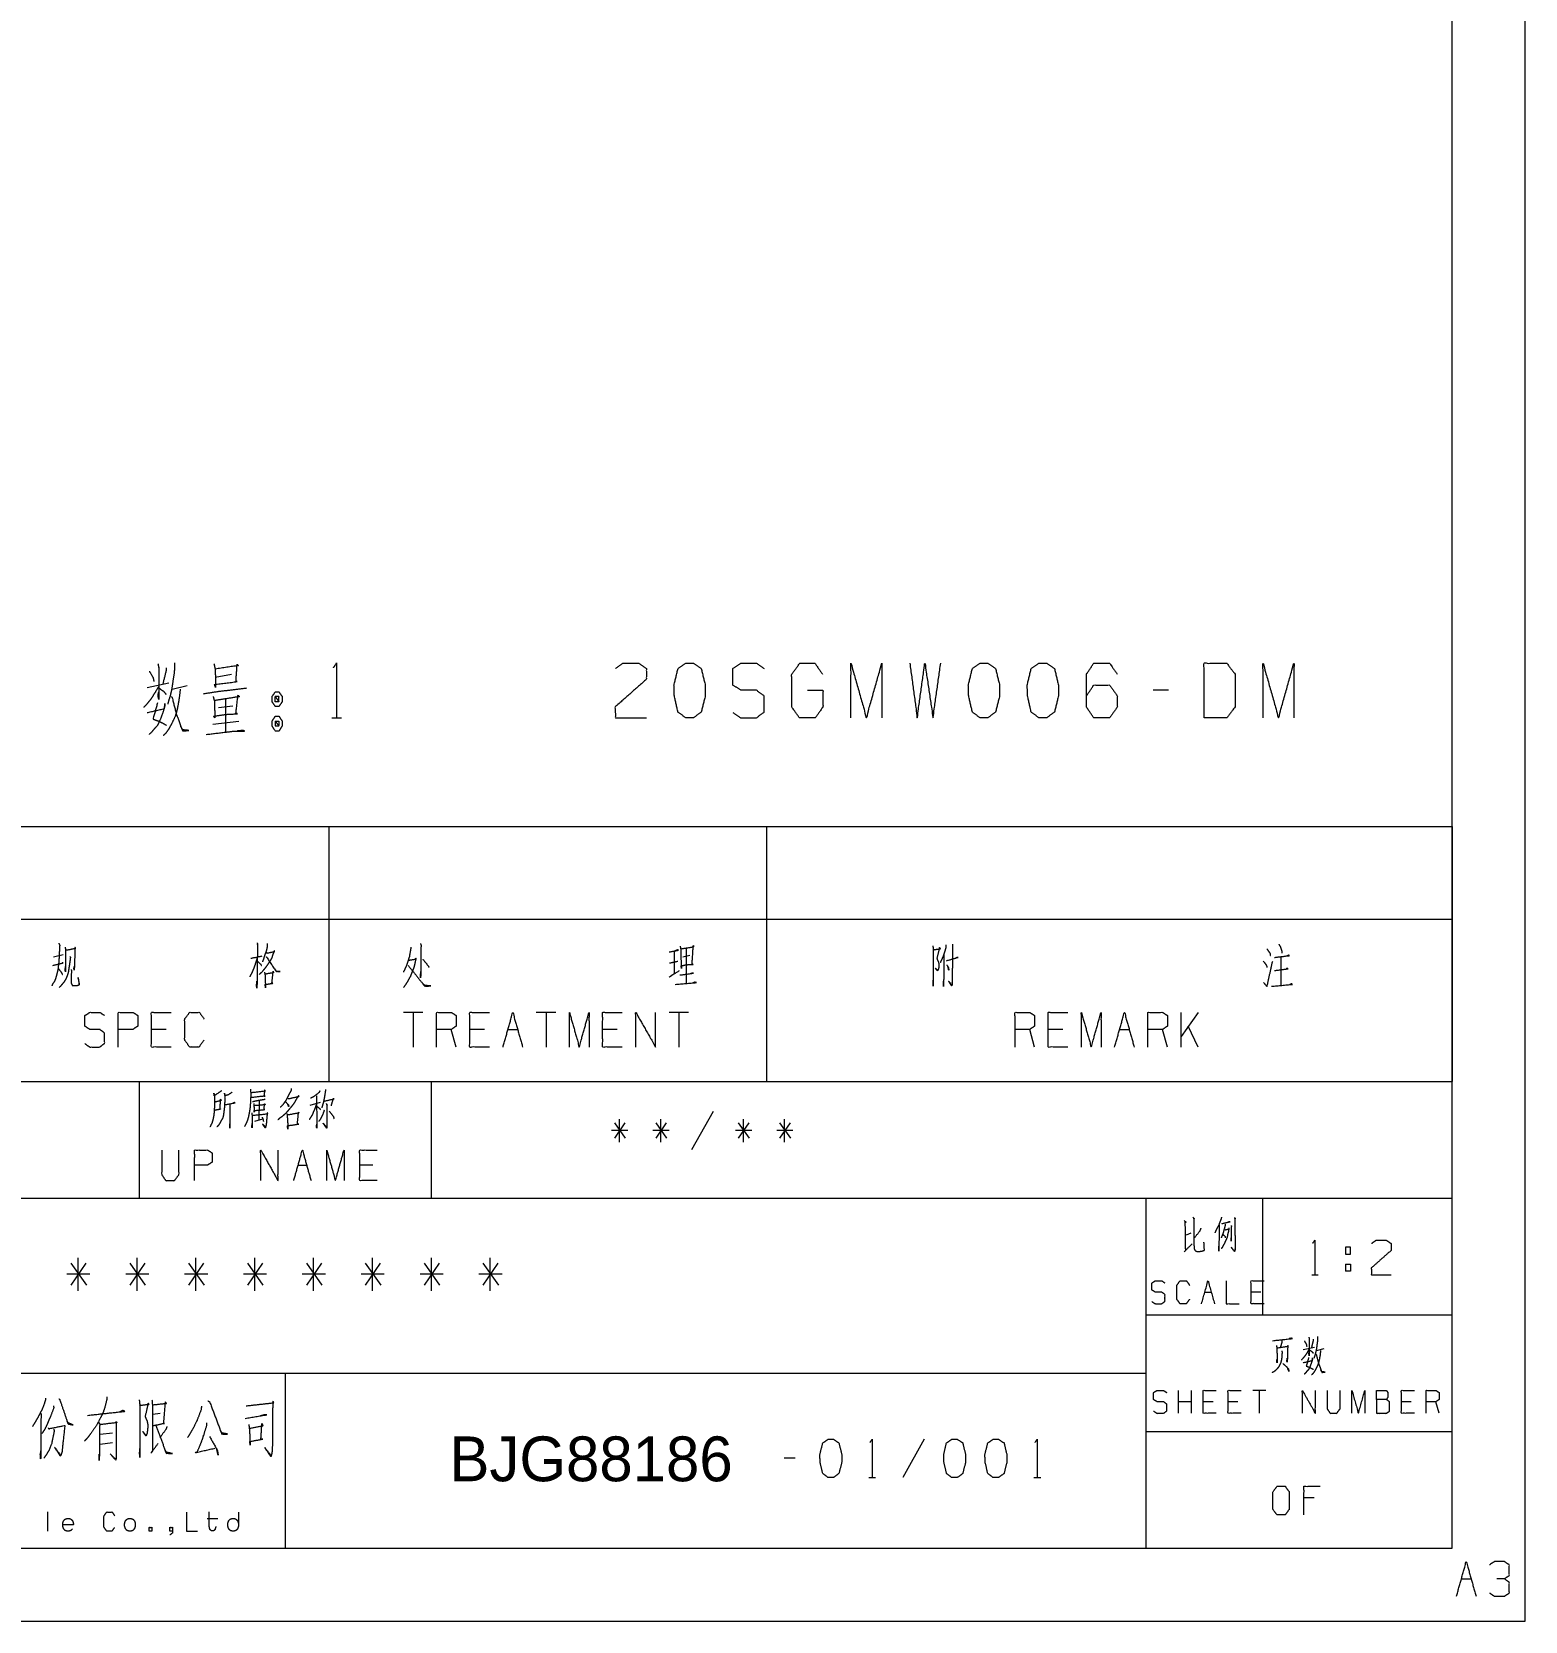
# Model space of a CAD drawing. Header units: millimetres. Extents: x 0 to 840, y 0 to 594.
# Drawn here: x 635.3 to 840, y 0 to 217.9 of the extents above; entities that cross this region are included whole.
import ezdxf

# ---------------------------------------------------------------- set-up
doc = ezdxf.new("R2010")
doc.units = ezdxf.units.MM
doc.layers.add('101', color=7, linetype='Continuous', true_color=0xffffff)

msp = doc.modelspace()

# ---------------------------------------------------------------- linework, layer by layer
at = {"layer": '101', "color": 133, "linetype": 'Continuous', "lineweight": 18}
for p, q in [((840, 0), (840, 594)), ((830, 10), (830, 584)), ((470, 74), (830, 74)), ((650, 74), (650, 58)), ((690, 74), (690, 58)), ((470, 58), (830, 58)), ((788, 58), (788, 10)), ((804, 58), (804, 42)), ((788, 42), (830, 42)), ((570, 34), (788, 34)), ((670, 34), (670, 10)), ((788, 26), (830, 26)), ((50, 10), (830, 10)), ((470, 10), (830, 10)), ((0, 0), (840, 0))]:
    msp.add_line(p, q, dxfattribs=at)
at = {"layer": '101', "color": 72, "linetype": 'Continuous', "lineweight": 18}
for p, q in [((651.07, 128.02), (654.07, 128.65)), ((660.42, 129.44), (662.64, 129.83)), ((654.52, 127.79), (656.58, 128.26)), ((661.81, 126.45), (661.81, 121.88)), ((791.1, 127.63), (788.98, 127.63)), ((660.86, 125.27), (662.81, 125.5)), ((660.08, 122.98), (663.65, 123.38)), ((676.39, 123.85), (677.73, 123.85)), ((626, 108.93), (676, 108.93)), ((676, 108.93), (736, 108.93)), ((676, 108.93), (676, 96.23)), ((736, 108.93), (736, 96.23)), ((736, 108.93), (830, 108.93)), ((830, 108.93), (830, 96.23)), ((626, 96.23), (676, 96.23)), ((676, 96.23), (736, 96.23)), ((676, 96.23), (676, 74)), ((736, 96.23), (830, 96.23)), ((736, 96.23), (736, 74)), ((830, 96.23), (830, 74)), ((725, 92.2), (724.97, 87.4)), ((638.26, 91.1), (639.57, 91.4)), ((724.54, 91.1), (725.5, 91.3)), ((806.51, 91.05), (806.51, 87.2)), ((688.9, 83.47), (686.21, 83.47)), ((687.56, 83.47), (687.56, 78.72)), ((707.11, 83.47), (704.42, 83.47)), ((705.77, 83.47), (705.77, 78.72)), ((725.32, 83.47), (722.64, 83.47)), ((723.98, 83.47), (723.98, 78.72)), ((792.82, 78.72), (792.82, 83.47)), ((795.16, 83.47), (792.82, 80.18)), ((653.69, 81.13), (651.68, 81.13)), ((693.45, 78.72), (692.78, 81.13)), ((697.33, 81.13), (695.32, 81.13)), ((700.54, 81.13), (701.89, 81.13)), ((715.54, 81.13), (713.53, 81.13)), ((772.74, 78.72), (772.07, 81.13)), ((776.63, 81.13), (774.61, 81.13)), ((784.39, 81.13), (785.73, 81.13)), ((790.96, 78.72), (790.28, 81.13)), ((795.16, 78.72), (793.81, 81.58)), ((626, 74), (676, 74)), ((676, 74), (736, 74)), ((736, 74), (830, 74)), ((666.44, 71.33), (666.41, 68.73)), ((673.43, 70.76), (674.87, 71.16)), ((728.69, 69.88), (725.72, 64.64)), ((665.85, 68.55), (666.94, 68.86)), ((716.59, 68.33), (715.15, 66.24)), ((715.15, 68.33), (716.63, 66.24)), ((715.85, 65.68), (715.85, 68.83)), ((720.81, 68.33), (722.29, 66.24)), ((722.25, 68.33), (720.81, 66.24)), ((721.51, 65.68), (721.51, 68.83)), ((732.12, 68.33), (733.61, 66.24)), ((733.57, 68.33), (732.12, 66.24)), ((732.83, 65.68), (732.83, 68.83)), ((737.78, 68.33), (739.26, 66.24)), ((739.22, 68.33), (737.78, 66.24)), ((738.48, 65.68), (738.48, 68.83)), ((716.99, 67.28), (714.76, 67.28)), ((722.64, 67.28), (720.42, 67.28)), ((733.96, 67.28), (731.73, 67.28)), ((739.61, 67.28), (737.39, 67.28)), ((671.77, 62.52), (672.96, 62.52)), ((682.01, 62.52), (680.23, 62.52)), ((793.56, 52.99), (794.2, 53.24)), ((640.63, 49.09), (642.75, 46.09)), ((642.69, 49.09), (640.63, 46.09)), ((641.63, 45.31), (641.63, 49.8)), ((648.7, 49.09), (650.82, 46.09)), ((650.76, 49.09), (648.7, 46.09)), ((649.7, 45.31), (649.7, 49.8)), ((656.77, 49.09), (658.89, 46.09)), ((658.83, 49.09), (656.77, 46.09)), ((657.77, 45.31), (657.77, 49.8)), ((664.84, 49.09), (666.96, 46.09)), ((666.9, 49.09), (664.84, 46.09)), ((665.84, 45.31), (665.84, 49.8)), ((674.97, 49.09), (672.91, 46.09)), ((672.91, 49.09), (675.03, 46.09)), ((673.91, 45.31), (673.91, 49.8)), ((683.04, 49.09), (680.98, 46.09)), ((680.98, 49.09), (683.1, 46.09)), ((681.98, 45.31), (681.98, 49.8)), ((689.05, 49.09), (691.17, 46.09)), ((691.11, 49.09), (689.05, 46.09)), ((690.05, 45.31), (690.05, 49.8)), ((697.12, 49.09), (699.24, 46.09)), ((699.18, 49.09), (697.12, 46.09)), ((698.12, 45.31), (698.12, 49.8)), ((815.37, 48.93), (816.04, 48.93)), ((815.37, 48.93), (815.37, 47.98)), ((643.25, 47.59), (640.08, 47.59)), ((651.32, 47.59), (648.15, 47.59)), ((659.39, 47.59), (656.22, 47.59)), ((667.46, 47.59), (664.29, 47.59)), ((675.53, 47.59), (672.36, 47.59)), ((683.6, 47.59), (680.43, 47.59)), ((691.67, 47.59), (688.5, 47.59)), ((699.74, 47.59), (696.57, 47.59)), ((810.75, 47.48), (811.6, 47.48)), ((796.07, 45.12), (796.96, 45.12)), ((803.75, 45.12), (802.42, 45.12)), ((809.55, 37.26), (811.13, 37.59)), ((811.37, 37.13), (812.45, 37.38)), ((792.48, 28.5), (792.48, 31.64)), ((794.26, 28.5), (794.26, 31.64)), ((804.44, 31.64), (802.66, 31.64)), ((803.55, 31.64), (803.55, 28.5)), ((647.71, 28.91), (647.32, 28.7)), ((652.87, 28.49), (651.85, 28.36)), ((794.26, 30.09), (792.48, 30.09)), ((797.21, 30.09), (795.87, 30.09)), ((800.6, 30.09), (799.27, 30.09)), ((824.36, 30.09), (823.03, 30.09)), ((828.2, 28.5), (827.76, 30.09)), ((646.34, 25.8), (644.63, 25.6)), ((644.63, 24.28), (646.34, 24.49)), ((757.62, 24.94), (754.66, 19.69)), ((739.91, 22.34), (738.43, 22.34)), ((750.02, 19.69), (750.95, 19.69)), ((772.65, 19.69), (773.58, 19.69)), ((811.05, 16.93), (809.67, 16.93)), ((637.42, 15), (637.42, 12.35)), ((659.31, 14.09), (660.77, 14.09)), ((831.25, 5.82), (832.59, 5.82))]:
    msp.add_line(p, q, dxfattribs=at)
for points, knots in [([(652.57, 131.25), (652.68, 130.7), (652.68, 126.37), (652.57, 126.92), (652.68, 127.39)], [0, 0, 0.094654, 0.823643, 0.918297, 1, 1]), ([(654.85, 131.41), (654.85, 130.94), (654.8, 130.07), (654.63, 128.97), (654.46, 127.79), (654.24, 126.84), (653.96, 125.97), (653.91, 125.74)], [0, 0, 0.08186, 0.232244, 0.425427, 0.632112, 0.800314, 0.957948, 1, 1]), ([(660.25, 131.25), (660.42, 130.46), (660.47, 128.02), (660.31, 128.42), (663.42, 128.81), (663.26, 128.81), (663.42, 131.17), (663.59, 131.01), (660.42, 130.54)], [0, 0, 0.062938, 0.253849, 0.287287, 0.532982, 0.546038, 0.731203, 0.749152, 1, 1]), ([(676.61, 130.7), (677.06, 131.33), (677.06, 123.85)], [0, 0, 0.093487, 1, 1]), ([(715.29, 130.62), (716.3, 131.33), (718.47, 131.33), (719.52, 130.62), (719.52, 129.12), (715.24, 125.34), (715.29, 123.85), (719.52, 123.85)], [0, 0, 0.069692, 0.19298, 0.265274, 0.350228, 0.674741, 0.759752, 1, 1]), ([(725.98, 123.85), (727.04, 124.64), (727.59, 126.84), (727.59, 128.34), (727.04, 130.62), (725.98, 131.33), (724.92, 131.33), (723.86, 130.62), (723.31, 128.34), (723.36, 126.84), (723.86, 124.64), (724.92, 123.85), (725.98, 123.85)], [0, 0, 0.067527, 0.183973, 0.260585, 0.380944, 0.446144, 0.500306, 0.565506, 0.685865, 0.762531, 0.878311, 0.945838, 1, 1]), ([(731.38, 124.56), (732.44, 123.85), (734.61, 123.85), (735.66, 124.64), (735.66, 126.84), (734.61, 127.63), (732.49, 127.63), (731.38, 128.34), (731.38, 130.62), (732.49, 131.33), (734.61, 131.33), (735.66, 130.62)], [0, 0, 0.068034, 0.184056, 0.254519, 0.372335, 0.442798, 0.555843, 0.62637, 0.748394, 0.818922, 0.931966, 1, 1]), ([(741.62, 127.63), (743.73, 127.63), (743.73, 125.34), (742.68, 123.85), (740.51, 123.85), (739.45, 125.34), (739.45, 129.83), (740.56, 131.33), (742.62, 131.33), (743.68, 129.83)], [0, 0, 0.103295, 0.214795, 0.304261, 0.410273, 0.499739, 0.718894, 0.809956, 0.910534, 1, 1]), ([(747.57, 123.85), (747.57, 131.33), (749.69, 123.85), (751.8, 131.33), (751.8, 123.85)], [0, 0, 0.245192, 0.5, 0.754808, 1, 1]), ([(755.64, 131.33), (756.65, 123.85), (757.7, 131.33), (758.82, 123.85), (759.87, 131.33)], [0, 0, 0.249745, 0.499742, 0.750003, 1, 1]), ([(766.33, 123.85), (767.39, 124.64), (767.94, 126.84), (767.94, 128.34), (767.39, 130.62), (766.33, 131.33), (765.27, 131.33), (764.21, 130.62), (763.66, 128.34), (763.71, 126.84), (764.21, 124.64), (765.27, 123.85), (766.33, 123.85)], [0, 0, 0.067524, 0.18397, 0.260583, 0.380942, 0.446139, 0.500306, 0.565502, 0.685862, 0.762528, 0.878309, 0.945833, 1, 1]), ([(774.4, 123.85), (775.46, 124.64), (776.01, 126.84), (776.01, 128.34), (775.46, 130.62), (774.4, 131.33), (773.34, 131.33), (772.28, 130.62), (771.73, 128.34), (771.78, 126.84), (772.28, 124.64), (773.34, 123.85), (774.4, 123.85)], [0, 0, 0.067527, 0.183973, 0.260585, 0.380944, 0.446144, 0.500306, 0.565506, 0.685865, 0.762531, 0.878311, 0.945838, 1, 1]), ([(779.85, 126.84), (780.86, 128.34), (783.03, 128.34), (784.08, 126.84), (784.08, 125.34), (783.03, 123.85), (780.86, 123.85), (779.85, 125.34), (779.85, 129.83), (780.86, 131.33), (783.03, 131.33), (784.08, 129.83)], [0, 0, 0.076965, 0.169762, 0.248073, 0.312018, 0.39033, 0.483126, 0.560091, 0.751927, 0.828892, 0.921688, 1, 1]), ([(795.99, 123.85), (799.11, 123.85), (800.22, 125.34), (800.22, 129.83), (799.11, 131.33), (795.99, 131.33), (795.99, 123.85)], [0, 0, 0.142137, 0.227161, 0.43179, 0.516814, 0.658952, 1, 1]), ([(804.06, 123.85), (804.06, 131.33), (806.18, 123.85), (808.29, 131.33), (808.29, 123.85)], [0, 0, 0.245192, 0.5, 0.754808, 1, 1]), ([(651.4, 130.23), (651.9, 129.36), (652.01, 128.81)], [0, 0, 0.640216, 1, 1]), ([(653.68, 130.7), (653.68, 130.31), (653.24, 128.49)], [0, 0, 0.174306, 1, 1]), ([(652.63, 128.1), (652.12, 127.23), (651.62, 126.45), (651.12, 125.82), (650.62, 125.27)], [0, 0, 0.287238, 0.55514, 0.786184, 1, 1]), ([(652.68, 127.94), (653.35, 127.47), (653.68, 127.08)], [0, 0, 0.613108, 1, 1]), ([(655.63, 127.79), (655.46, 126.45), (655.3, 125.5), (655.13, 124.71), (654.91, 124.01), (654.46, 123.06), (654.07, 122.35), (653.63, 121.72), (653.29, 121.41)], [0, 0, 0.194372, 0.33263, 0.448612, 0.555645, 0.70616, 0.82269, 0.933851, 1, 1]), ([(654.41, 126.76), (654.52, 126.6), (655.08, 124.4), (655.46, 123.38), (655.85, 122.27), (655.97, 122.04), (656.8, 122.12), (655.97, 122.2), (655.69, 122.67)], [0, 0, 0.026722, 0.341745, 0.493485, 0.655467, 0.691646, 0.807839, 0.924033, 1, 1]), ([(658.8, 127.16), (660.81, 127.47), (664.76, 127.94)], [0, 0, 0.33759, 1, 1]), ([(660.14, 126.76), (660.31, 126.13), (660.36, 124.24), (660.36, 123.85), (660.19, 124.08), (661.92, 124.32), (663.48, 124.4), (663.26, 124.48), (663.53, 126.92), (663.76, 126.76), (661.86, 126.45), (660.31, 126.21)], [0, 0, 0.050173, 0.195729, 0.226039, 0.24831, 0.382413, 0.502572, 0.520755, 0.7099, 0.730897, 0.878624, 1, 1]), ([(669.16, 127.39), (668.65, 127.39), (668.21, 126.76), (668.21, 126.05), (668.65, 125.42), (669.16, 125.42), (669.6, 126.05), (669.6, 126.76), (669.16, 127.39)], [0, 0, 0.091007, 0.23114, 0.359866, 0.5, 0.591007, 0.731142, 0.859867, 1, 1]), ([(668.65, 126.05), (669.16, 126.05), (668.65, 126.76), (668.65, 126.05)], [0, 0, 0.241156, 0.658897, 1, 1]), ([(669.16, 126.05), (669.16, 126.76), (668.65, 126.76)], [0, 0, 0.585827, 1, 1]), ([(651.07, 124.56), (653.46, 125.11), (653.52, 125.82), (653.52, 125.5), (653.24, 124.56), (652.85, 123.53), (652.46, 122.75), (652.01, 122.27), (651.62, 121.8), (651.35, 121.57)], [0, 0, 0.30447, 0.392578, 0.431617, 0.55371, 0.68947, 0.798365, 0.878842, 0.954749, 1, 1]), ([(652.51, 125.9), (651.9, 123.69), (652.29, 123.53), (652.74, 123.38), (653.18, 123.14), (653.74, 122.83)], [0, 0, 0.529112, 0.626299, 0.735532, 0.852106, 1, 1]), ([(659.19, 121.57), (661.81, 121.88), (663.09, 122.04), (664.43, 122.04), (664.26, 122.12), (663.42, 122.04)], [0, 0, 0.419314, 0.624579, 0.837164, 0.866544, 1, 1]), ([(669.6, 123.38), (669.16, 124.08), (668.65, 124.08), (668.21, 123.38), (668.21, 122.75), (668.65, 122.04), (669.16, 122.04), (669.6, 122.75), (669.6, 123.38)], [0, 0, 0.1492, 0.23851, 0.387711, 0.499998, 0.6492, 0.73851, 0.887712, 1, 1]), ([(668.65, 123.38), (668.65, 122.75), (669.16, 122.75)], [0, 0, 0.556989, 1, 1]), ([(669.16, 123.38), (668.65, 123.38), (669.16, 122.75), (669.16, 123.38)], [0, 0, 0.258816, 0.674596, 1, 1]), ([(638.97, 92.95), (639.11, 92.65), (639.07, 92.5), (639.04, 91.5), (639, 90.8), (638.97, 90.3), (638.9, 89.8), (638.86, 89.35), (638.75, 88.9), (638.65, 88.5), (638.51, 88.05), (638.37, 87.7), (638.15, 87.4), (638.01, 87.1)], [0, 0, 0.054643, 0.080035, 0.244904, 0.360386, 0.442974, 0.526176, 0.600549, 0.676724, 0.744906, 0.822623, 0.884822, 0.945356, 1, 1]), ([(639.85, 92.4), (639.89, 92.05), (639.89, 89.05), (639.85, 89.25), (639.89, 89.75)], [0, 0, 0.086729, 0.826348, 0.876422, 1, 1]), ([(639.92, 92), (641.3, 92.25), (641.19, 92.35), (641.19, 92.1), (641.12, 90), (641.09, 89.25), (641.05, 89.5), (641.09, 89.75)], [0, 0, 0.271858, 0.30014, 0.348647, 0.756336, 0.902019, 0.951009, 1, 1]), ([(666.18, 93), (666.21, 92.7), (666.14, 86.85), (666.07, 87.1), (666.14, 87.75)], [0, 0, 0.04275, 0.870699, 0.907468, 1, 1]), ([(667.42, 91.7), (667.52, 91.6), (668.58, 91.8), (668.51, 91.95), (668.33, 91.45), (668.16, 90.9), (667.95, 90.55), (667.77, 90.25), (667.27, 89.55), (667.06, 89.3), (666.78, 88.95), (666.43, 88.65)], [0, 0, 0.027225, 0.228751, 0.259718, 0.35875, 0.466632, 0.543055, 0.60808, 0.768168, 0.829389, 0.913418, 1, 1]), ([(667.56, 92.9), (667.56, 92.6), (667.45, 92), (667.2, 91.3), (667.03, 90.75), (666.88, 90.4)], [0, 0, 0.115078, 0.348801, 0.633599, 0.855199, 1, 1]), ([(687.24, 92.4), (687.2, 92.1), (687.03, 91.1), (686.81, 90.4), (686.64, 89.9), (686.42, 89.4), (686.21, 89)], [0, 0, 0.084492, 0.368532, 0.573116, 0.721448, 0.873361, 1, 1]), ([(688.55, 92.9), (688.65, 92.65), (688.62, 92.4), (688.58, 88.25), (688.55, 88.5), (688.62, 89.05)], [0, 0, 0.049547, 0.09561, 0.852768, 0.898832, 1, 1]), ([(722.67, 91.75), (723.94, 92), (723.84, 92.05), (723.34, 91.85), (723.34, 88.75), (722.64, 88.3), (724.05, 89.2)], [0, 0, 0.171508, 0.187016, 0.257597, 0.667533, 0.778358, 1, 1]), ([(724.16, 92.55), (724.23, 92.15), (724.26, 90.9), (724.33, 89.5), (724.3, 89.85), (725.04, 90), (725.92, 90.05), (725.78, 90.1), (725.96, 92.6), (725.99, 92.45), (725.89, 92.4), (724.26, 92.15)], [0, 0, 0.0422, 0.172115, 0.317747, 0.354293, 0.432981, 0.524937, 0.540517, 0.800892, 0.816902, 0.829077, 1, 1]), ([(758.79, 92.6), (758.86, 92.1), (758.86, 87.1), (758.82, 87.55), (758.86, 87.9)], [0, 0, 0.080051, 0.872676, 0.944234, 1, 1]), ([(758.9, 92.05), (759.85, 92.2), (759.71, 92.35), (759.36, 90.9), (759.39, 90.7), (759.53, 90.45), (759.6, 90.2), (759.6, 89.6), (759.53, 89.35), (759.43, 89.15), (759.11, 89.55), (759.46, 89.25)], [0, 0, 0.176449, 0.214093, 0.486652, 0.523743, 0.576195, 0.62364, 0.733214, 0.78066, 0.821997, 0.915335, 1, 1]), ([(760.59, 92.75), (760.59, 92.4), (760.42, 91.8), (760.2, 91.15), (759.99, 90.65), (759.81, 90.3)], [0, 0, 0.134901, 0.375985, 0.639526, 0.848865, 1, 1]), ([(761.48, 92.8), (761.51, 92.45), (761.44, 87.6), (761.44, 87.3), (761.37, 87.1), (760.95, 87.75), (761.41, 87.2)], [0, 0, 0.048809, 0.721809, 0.763433, 0.792866, 0.900556, 1, 1]), ([(804.57, 92.2), (805.03, 91.55), (805.06, 91.25)], [0, 0, 0.724919, 1, 1]), ([(806.23, 92.8), (806.44, 92.45), (806.55, 92.1), (806.62, 91.9), (806.62, 91.6)], [0, 0, 0.317961, 0.602104, 0.766914, 1, 1]), ([(638.15, 89.9), (639.57, 90.25), (639.46, 90.25), (639.43, 90.2)], [0, 0, 0.896999, 0.962298, 1, 1]), ([(638.9, 89.5), (639.32, 88.95), (639.46, 88.65)], [0, 0, 0.676829, 1, 1]), ([(640.49, 91.15), (640.56, 91), (640.49, 90.4), (640.38, 89.65), (640.27, 88.95), (640.13, 88.5), (639.92, 88), (639.67, 87.6), (639.46, 87.35), (639.21, 87.05), (639.04, 86.9)], [0, 0, 0.035516, 0.164907, 0.327134, 0.478764, 0.579789, 0.69611, 0.796849, 0.867063, 0.950352, 1, 1]), ([(640.66, 89.35), (640.73, 89.15), (640.7, 89), (640.66, 87.6), (640.7, 87.4), (640.77, 87.25), (640.84, 87.15), (641.44, 87.15), (641.62, 87.2), (641.83, 87.3), (641.62, 88.25), (641.76, 87.25)], [0, 0, 0.040324, 0.069618, 0.335838, 0.374446, 0.405968, 0.429248, 0.543483, 0.578406, 0.622978, 0.808014, 1, 1]), ([(666.18, 91), (665.93, 90.15), (665.72, 89.55), (665.47, 88.95), (665.15, 88.35)], [0, 0, 0.310645, 0.53395, 0.761691, 1, 1]), ([(665.29, 90.9), (665.36, 90.9), (666.85, 91.2)], [0, 0, 0.044591, 1, 1]), ([(666.18, 90.5), (666.67, 90.05), (666.74, 89.9)], [0, 0, 0.801345, 1, 1]), ([(667.38, 91.1), (667.45, 91.05), (668.79, 89.05), (669.32, 89.05), (668.79, 89.1), (668.62, 89.35)], [0, 0, 0.022413, 0.64578, 0.782975, 0.920778, 1, 1]), ([(686.88, 90.6), (688.01, 90.8), (687.91, 90.9), (687.84, 90.45), (687.7, 89.8), (687.56, 89.4), (687.34, 88.85), (687.17, 88.4), (686.88, 87.9), (686.67, 87.5), (686.25, 86.9)], [0, 0, 0.202439, 0.228126, 0.308401, 0.42563, 0.500398, 0.604281, 0.689484, 0.790714, 0.870504, 1, 1]), ([(686.88, 89.9), (689.15, 87.05), (689.96, 87.1), (689.92, 87.1), (689.18, 87.15), (688.79, 87.5)], [0, 0, 0.63218, 0.773702, 0.779842, 0.909107, 1, 1]), ([(688.86, 90.75), (688.93, 90.7), (689.57, 89.9), (689.75, 89.6)], [0, 0, 0.059427, 0.76102, 1, 1]), ([(723.84, 90.45), (723.8, 90.45), (722.71, 90.2)], [0, 0, 0.030453, 1, 1]), ([(760.31, 91.4), (760.27, 87.05), (760.24, 87.45), (760.27, 87.75)], [0, 0, 0.860769, 0.940226, 1, 1]), ([(760.66, 90.55), (762.25, 91), (762.15, 91), (761.83, 90.85)], [0, 0, 0.783129, 0.833379, 1, 1]), ([(760.7, 90), (760.95, 89.55), (760.98, 89.25), (760.84, 89.8)], [0, 0, 0.371206, 0.589538, 1, 1]), ([(804.07, 90.5), (804.25, 90.3), (804.46, 90), (804.57, 89.8), (804.6, 89.6)], [0, 0, 0.250916, 0.596269, 0.80909, 1, 1]), ([(804.14, 87.55), (804.6, 87), (805.38, 90.5)], [0, 0, 0.166599, 1, 1]), ([(805.63, 91), (807.25, 91.2), (807.71, 91.25), (807.57, 91.3), (807.39, 91.2)], [0, 0, 0.667715, 0.856109, 0.917228, 1, 1]), ([(805.63, 89.2), (807.15, 89.4), (807.5, 89.45), (807.39, 89.5), (807.25, 89.45)], [0, 0, 0.710676, 0.876155, 0.930483, 1, 1]), ([(667.17, 89), (667.24, 88.65), (667.31, 86.85), (667.27, 87.3), (668.33, 87.45), (668.19, 87.45), (668.37, 89.1), (668.4, 88.9), (667.24, 88.7)], [0, 0, 0.051987, 0.314256, 0.379976, 0.535917, 0.556508, 0.79811, 0.827679, 1, 1]), ([(723.45, 87.3), (726.38, 87.55), (726.17, 87.6), (725.89, 87.5)], [0, 0, 0.850448, 0.913377, 1, 1]), ([(724.09, 88.6), (724.26, 88.6), (725.99, 88.85), (725.89, 88.85), (725.64, 88.8)], [0, 0, 0.077353, 0.843142, 0.889525, 1, 1]), ([(805.24, 87.05), (808.07, 87.3), (808, 87.4), (807.68, 87.25)], [0, 0, 0.856874, 0.893835, 1, 1]), ([(642.54, 79.18), (643.21, 78.72), (644.59, 78.72), (645.26, 79.23), (645.26, 80.63), (644.59, 81.13), (643.24, 81.13), (642.54, 81.58), (642.54, 83.03), (643.24, 83.47), (644.59, 83.47), (645.26, 83.03)], [0, 0, 0.068037, 0.184055, 0.25452, 0.372335, 0.4428, 0.555844, 0.626371, 0.748393, 0.81892, 0.931964, 1, 1]), ([(647.13, 78.72), (647.13, 83.47), (649.14, 83.47), (649.81, 83.03), (649.81, 81.58), (649.11, 81.13), (647.13, 81.13)], [0, 0, 0.401147, 0.571311, 0.639588, 0.762044, 0.832821, 1, 1]), ([(654.37, 78.72), (651.68, 78.72), (651.68, 83.47), (654.37, 83.47)], [0, 0, 0.26539, 0.73461, 1, 1]), ([(658.88, 79.68), (658.21, 78.72), (656.9, 78.72), (656.23, 79.68), (656.23, 82.53), (656.9, 83.47), (658.25, 83.47), (658.92, 82.53)], [0, 0, 0.114568, 0.243366, 0.357936, 0.638584, 0.753154, 0.885433, 1, 1]), ([(690.77, 78.72), (690.77, 83.47), (692.78, 83.47), (693.45, 83.03), (693.45, 81.58), (692.78, 81.13), (690.77, 81.13)], [0, 0, 0.400951, 0.571036, 0.639278, 0.761673, 0.829915, 1, 1]), ([(698, 78.72), (695.32, 78.72), (695.32, 83.47), (698, 83.47)], [0, 0, 0.26539, 0.73461, 1, 1]), ([(699.87, 78.72), (701.21, 83.47), (702.56, 78.72)], [0, 0, 0.499999, 1, 1]), ([(708.98, 78.72), (708.98, 83.47), (710.32, 78.72), (711.66, 83.47), (711.66, 78.72)], [0, 0, 0.245192, 0.500001, 0.754808, 1, 1]), ([(716.22, 78.72), (713.53, 78.72), (713.53, 83.47), (716.22, 83.47)], [0, 0, 0.26539, 0.73461, 1, 1]), ([(718.08, 78.72), (718.08, 83.47), (720.77, 78.72), (720.77, 83.47)], [0, 0, 0.317574, 0.682426, 1, 1]), ([(770.06, 78.72), (770.06, 83.47), (772.07, 83.47), (772.74, 83.03), (772.74, 81.58), (772.07, 81.13), (770.06, 81.13)], [0, 0, 0.400952, 0.571031, 0.639278, 0.761674, 0.829922, 1, 1]), ([(777.3, 78.72), (774.61, 78.72), (774.61, 83.47), (777.3, 83.47)], [0, 0, 0.26539, 0.73461, 1, 1]), ([(779.16, 78.72), (779.16, 83.47), (780.51, 78.72), (781.85, 83.47), (781.85, 78.72)], [0, 0, 0.245192, 0.499999, 0.754808, 1, 1]), ([(788.27, 78.72), (788.27, 83.47), (790.28, 83.47), (790.96, 83.03), (790.96, 81.58), (790.28, 81.13), (788.27, 81.13)], [0, 0, 0.400951, 0.571036, 0.639278, 0.761673, 0.829915, 1, 1]), ([(661.26, 72.7), (661.13, 72.61), (660.29, 72.04), (660.23, 72.39), (660.32, 72.04), (660.32, 70.89), (660.29, 70.18), (660.26, 69.7), (660.2, 69.21), (660.1, 68.77), (659.98, 68.33), (659.82, 68.02), (659.7, 67.76)], [0, 0, 0.024363, 0.186803, 0.243942, 0.302154, 0.485024, 0.597668, 0.675195, 0.753199, 0.825098, 0.89819, 0.953346, 1, 1]), ([(662.73, 72.52), (662.23, 72.17), (661.76, 72.04), (661.69, 72.39), (661.76, 71.86), (661.73, 71.33), (661.69, 70.76), (661.66, 70.27), (661.6, 69.83), (661.54, 69.35), (661.45, 68.99), (661.29, 68.73), (661.13, 68.42), (660.98, 68.15), (660.82, 67.93), (660.66, 67.76)], [0, 0, 0.096319, 0.172937, 0.229415, 0.313416, 0.396985, 0.487495, 0.564125, 0.634336, 0.711437, 0.768975, 0.817388, 0.871906, 0.920319, 0.962889, 1, 1]), ([(665.25, 72.92), (665.28, 72.52), (665.28, 71.82), (665.25, 71.16), (665.22, 70.71), (665.16, 70.14), (665.07, 69.65), (664.97, 69.12), (664.85, 68.73), (664.69, 68.33), (664.44, 67.84)], [0, 0, 0.076503, 0.212087, 0.33934, 0.424292, 0.535105, 0.630037, 0.733301, 0.813245, 0.895183, 1, 1]), ([(665.35, 72.48), (667.28, 72.7), (667.19, 72.79), (667.1, 72), (667.25, 72), (665.32, 71.77)], [0, 0, 0.39108, 0.416924, 0.577585, 0.60892, 1, 1]), ([(670.4, 71.69), (670.5, 71.64), (671.9, 71.95), (671.81, 72.04), (671.56, 71.6), (671.28, 71.11), (671, 70.71), (670.68, 70.32), (670.34, 69.92), (669.97, 69.52), (669.56, 69.17), (669.25, 68.95), (669, 68.73)], [0, 0, 0.017093, 0.254607, 0.275864, 0.359629, 0.452278, 0.53264, 0.616084, 0.70281, 0.792986, 0.881828, 0.944963, 1, 1]), ([(670.84, 73.05), (670.81, 72.75), (670.43, 72.04), (670.22, 71.6), (669.97, 71.2), (669.65, 70.76), (669.34, 70.45)], [0, 0, 0.101774, 0.363754, 0.525154, 0.678922, 0.85608, 1, 1]), ([(674.74, 72.7), (674.68, 72.52), (674.27, 72.17), (673.84, 71.86), (673.46, 71.69)], [0, 0, 0.111856, 0.433088, 0.752703, 1, 1]), ([(674.3, 72.04), (674.34, 68.55), (674.37, 67.58), (674.3, 67.76), (674.34, 68.15)], [0, 0, 0.691283, 0.883884, 0.921006, 1, 1]), ([(675.55, 72.88), (675.52, 72.66), (675.37, 71.73), (675.24, 71.11), (675.02, 70.36)], [0, 0, 0.086565, 0.451629, 0.696477, 1, 1]), ([(660.38, 70.05), (660.45, 70.1), (661.16, 70.23), (661.07, 70.18), (661.16, 71.55), (661.23, 71.38), (660.35, 71.16)], [0, 0, 0.022681, 0.239273, 0.269981, 0.676983, 0.732557, 1, 1]), ([(661.73, 70.8), (663.13, 71.07), (663.04, 71.11), (662.88, 71.02)], [0, 0, 0.834819, 0.895271, 1, 1]), ([(662.44, 70.89), (662.44, 67.62), (662.41, 67.84), (662.44, 68.2)], [0, 0, 0.849783, 0.907772, 1, 1]), ([(667.25, 71.6), (667.16, 71.51), (666.38, 71.38), (665.94, 71.29), (665.53, 71.2)], [0, 0, 0.07226, 0.516589, 0.766867, 1, 1]), ([(665.69, 70.98), (665.72, 70.67), (665.78, 69.79), (665.75, 70.01), (667.22, 70.14), (667.1, 70.14), (667.19, 70.94), (667.25, 70.8), (665.72, 70.67)], [0, 0, 0.056492, 0.217482, 0.258029, 0.525926, 0.548635, 0.694164, 0.720796, 1, 1]), ([(670.06, 71.2), (670.12, 71.16), (670.47, 70.76), (670.5, 70.54), (670.37, 70.85)], [0, 0, 0.066028, 0.519581, 0.712132, 1, 1]), ([(670.22, 69.61), (670.28, 69.48), (670.34, 68.37), (670.37, 68.24), (670.37, 67.45), (670.34, 67.8), (670.34, 67.93), (671.87, 68.15), (671.68, 68.15), (671.84, 69.79), (671.9, 69.7), (671.81, 69.65), (670.31, 69.39)], [0, 0, 0.018828, 0.160986, 0.178485, 0.280676, 0.326272, 0.343303, 0.542024, 0.566111, 0.777126, 0.791033, 0.804348, 1, 1]), ([(674.3, 70.94), (674.12, 70.36), (673.9, 69.88), (673.71, 69.39), (673.52, 69.12), (673.31, 68.77)], [0, 0, 0.251918, 0.474135, 0.691326, 0.826694, 1, 1]), ([(674.34, 70.63), (674.74, 70.27), (674.84, 70.1)], [0, 0, 0.729109, 1, 1]), ([(675.34, 70.05), (675.3, 69.83), (674.96, 69.04), (674.62, 68.51)], [0, 0, 0.129619, 0.632946, 1, 1]), ([(675.62, 70.98), (675.77, 70.76), (675.71, 70.8), (675.74, 68.46), (675.74, 67.89), (675.71, 67.58), (675.21, 68.29), (675.71, 67.67)], [0, 0, 0.051678, 0.066298, 0.513635, 0.623349, 0.682727, 0.848098, 1, 1]), ([(675.3, 71.29), (676.71, 71.6), (676.58, 71.64), (676.3, 70.67)], [0, 0, 0.557066, 0.608364, 1, 1]), ([(676.05, 69.92), (676.62, 69.21), (676.71, 68.86)], [0, 0, 0.711821, 1, 1]), ([(665.44, 69.7), (665.47, 69.3), (665.5, 68.29), (665.47, 67.62), (665.44, 67.8), (665.5, 68.24)], [0, 0, 0.147471, 0.523364, 0.768667, 0.835021, 1, 1]), ([(665.5, 69.35), (667.63, 69.57), (667.56, 69.7), (667.53, 69.48), (667.44, 68.46), (667.41, 68.06), (667.28, 67.62), (666.88, 68.2), (667.31, 67.76)], [0, 0, 0.374083, 0.399749, 0.43883, 0.61759, 0.687458, 0.767887, 0.891105, 1, 1]), ([(666.85, 69.12), (666.97, 68.77), (667.03, 68.51)], [0, 0, 0.579215, 1, 1]), ([(653.08, 64.6), (653.08, 61.24), (653.64, 60.4), (654.83, 60.4), (655.45, 61.24), (655.45, 64.6)], [0, 0, 0.337151, 0.438599, 0.557782, 0.662849, 1, 1]), ([(657.6, 60.4), (657.6, 64.6), (659.38, 64.6), (659.98, 64.2), (659.98, 62.92), (659.35, 62.52), (657.6, 62.52)], [0, 0, 0.401145, 0.571312, 0.639588, 0.762043, 0.832818, 1, 1]), ([(666.66, 60.4), (666.66, 64.6), (669.03, 60.4), (669.03, 64.6)], [0, 0, 0.317574, 0.682426, 1, 1]), ([(675.71, 60.4), (675.71, 64.6), (676.89, 60.4), (678.08, 64.6), (678.08, 60.4)], [0, 0, 0.245192, 0.5, 0.754808, 1, 1]), ([(682.61, 60.4), (680.23, 60.4), (680.23, 64.6), (682.61, 64.6)], [0, 0, 0.265389, 0.734611, 1, 1]), ([(793.24, 54.94), (793.53, 54.69), (793.35, 54.77), (793.41, 50.8), (793.24, 50.63), (794.35, 51.75)], [0, 0, 0.060255, 0.090729, 0.71461, 0.752496, 1, 1]), ([(794.44, 55.4), (794.67, 55.11), (794.58, 55.19), (794.58, 53.45), (794.58, 52.08), (794.58, 51.88), (794.61, 51.09), (794.7, 50.88), (794.82, 50.76), (795.08, 50.68), (795.61, 50.72), (795.99, 50.84), (796.02, 50.88), (795.96, 51.96)], [0, 0, 0.050887, 0.067371, 0.30486, 0.491459, 0.519732, 0.627242, 0.657953, 0.681265, 0.71898, 0.791172, 0.845841, 0.852765, 1, 1]), ([(798.36, 55.4), (798.33, 55.19), (797.98, 54.28), (797.68, 53.74), (797.45, 53.24)], [0, 0, 0.089072, 0.504979, 0.766001, 1, 1]), ([(798.39, 54.57), (798.45, 54.53), (798.5, 54.53), (799.53, 54.77), (799.44, 54.77), (799.29, 54.69)], [0, 0, 0.049781, 0.090425, 0.822292, 0.883256, 1, 1]), ([(800.14, 55.35), (800.26, 55.19), (800.2, 55.15), (800.23, 51.05), (800.23, 51.01), (800.2, 50.76), (800.14, 50.68), (799.67, 51.3), (800.14, 50.72), (800.2, 50.88)], [0, 0, 0.031372, 0.042462, 0.676473, 0.682877, 0.721567, 0.737252, 0.857566, 0.97283, 1, 1]), ([(794.58, 52.46), (795.43, 53.53), (795.58, 53.9)], [0, 0, 0.77398, 1, 1]), ([(798.04, 54.28), (798.01, 50.76), (797.98, 51.01), (797.98, 51.05), (798.01, 51.42)], [0, 0, 0.841012, 0.900786, 0.910681, 1, 1]), ([(798.85, 54.44), (798.88, 54.36), (798.74, 53.78), (798.59, 53.24), (798.45, 52.87), (798.33, 52.58)], [0, 0, 0.044891, 0.350478, 0.63559, 0.840224, 1, 1]), ([(798.85, 53.66), (799.44, 53.78), (799.38, 53.9), (799.32, 53.45), (799.21, 53.04), (799.15, 52.7), (799.03, 52.37), (798.88, 52.08), (798.74, 51.75), (798.59, 51.5), (798.45, 51.21), (798.33, 51.09)], [0, 0, 0.158182, 0.194476, 0.315843, 0.429568, 0.518472, 0.611327, 0.697145, 0.792857, 0.869066, 0.954883, 1, 1]), ([(798.56, 53.04), (798.83, 52.79), (798.88, 52.58)], [0, 0, 0.6273, 1, 1]), ([(799.7, 54.24), (799.76, 54.15), (799.7, 54.11), (799.7, 52.12), (799.67, 52.33), (799.7, 52.58)], [0, 0, 0.038712, 0.066084, 0.824707, 0.904517, 1, 1]), ([(810.89, 51.83), (811.17, 52.23), (811.17, 47.48)], [0, 0, 0.093487, 1, 1]), ([(815.37, 50.33), (815.37, 51.28), (816.04, 51.28), (816.04, 50.33), (815.37, 50.33)], [0, 0, 0.292916, 0.5, 0.792916, 1, 1]), ([(818.93, 51.78), (819.57, 52.23), (820.95, 52.23), (821.62, 51.78), (821.62, 50.83), (818.9, 48.43), (818.93, 47.48), (821.62, 47.48)], [0, 0, 0.069688, 0.192972, 0.265273, 0.350226, 0.674741, 0.759753, 1, 1]), ([(816.04, 48.93), (816.04, 47.98), (815.37, 47.98)], [0, 0, 0.585831, 1, 1]), ([(788.82, 43.82), (789.26, 43.53), (790.17, 43.53), (790.62, 43.86), (790.62, 44.78), (790.17, 45.12), (789.28, 45.12), (788.82, 45.41), (788.82, 46.37), (789.28, 46.67), (790.17, 46.67), (790.62, 46.37)], [0, 0, 0.068029, 0.184052, 0.254519, 0.372336, 0.442804, 0.555843, 0.62637, 0.748396, 0.818923, 0.931962, 1, 1]), ([(793.99, 44.15), (793.55, 43.53), (792.68, 43.53), (792.23, 44.15), (792.23, 46.04), (792.68, 46.67), (793.57, 46.67), (794.01, 46.04)], [0, 0, 0.114571, 0.243364, 0.357935, 0.638587, 0.753157, 0.885429, 1, 1]), ([(795.63, 43.53), (796.52, 46.67), (797.41, 43.53)], [0, 0, 0.499998, 1, 1]), ([(799.02, 46.67), (799.02, 43.53), (800.8, 43.53)], [0, 0, 0.638737, 1, 1]), ([(804.2, 43.53), (802.42, 43.53), (802.42, 46.67), (804.2, 46.67)], [0, 0, 0.265388, 0.734612, 1, 1]), ([(806.63, 37.05), (806.69, 36.8), (806.66, 36.72), (806.63, 36.14), (806.54, 35.64), (806.45, 35.35), (806.31, 35.06), (806.13, 34.77), (805.84, 34.44), (805.54, 34.19), (805.31, 34.07)], [0, 0, 0.073225, 0.098424, 0.26494, 0.409696, 0.496582, 0.589746, 0.686975, 0.813798, 0.923947, 1, 1]), ([(805.37, 38.46), (808.06, 38.75), (807.94, 38.79), (807.65, 38.75)], [0, 0, 0.865805, 0.905503, 1, 1]), ([(805.9, 37.8), (805.95, 37.46), (805.98, 36.6), (805.98, 35.44), (805.95, 35.6), (805.95, 35.89)], [0, 0, 0.119124, 0.427226, 0.837796, 0.897358, 1, 1]), ([(805.95, 37.46), (807.54, 37.71), (807.45, 37.8), (807.42, 37.09), (807.42, 36.35), (807.39, 35.89), (807.36, 35.52), (807.33, 35.68), (807.39, 36.06)], [0, 0, 0.351984, 0.378534, 0.533493, 0.697426, 0.797814, 0.880033, 0.917028, 1, 1]), ([(806.6, 38.58), (806.66, 38.33), (806.45, 37.55)], [0, 0, 0.238945, 1, 1]), ([(810.37, 37.3), (810.11, 36.84), (809.85, 36.43), (809.58, 36.1), (809.32, 35.81)], [0, 0, 0.287233, 0.555137, 0.786183, 1, 1]), ([(809.73, 38.42), (809.99, 37.96), (810.05, 37.67)], [0, 0, 0.640218, 1, 1]), ([(810.34, 38.96), (810.4, 38.67), (810.4, 36.39), (810.34, 36.68), (810.4, 36.93)], [0, 0, 0.094654, 0.823642, 0.918295, 1, 1]), ([(810.4, 37.22), (810.75, 36.97), (810.93, 36.76)], [0, 0, 0.613114, 1, 1]), ([(810.93, 38.67), (810.93, 38.46), (810.7, 37.51)], [0, 0, 0.174306, 1, 1]), ([(811.95, 37.13), (811.87, 36.43), (811.78, 35.93), (811.69, 35.52), (811.57, 35.15), (811.34, 34.65), (811.13, 34.28), (810.9, 33.95), (810.72, 33.78)], [0, 0, 0.194372, 0.332632, 0.448613, 0.555646, 0.70616, 0.822691, 0.933849, 1, 1]), ([(811.54, 39.04), (811.54, 38.79), (811.51, 38.33), (811.43, 37.75), (811.34, 37.13), (811.22, 36.64), (811.08, 36.18), (811.05, 36.06)], [0, 0, 0.081859, 0.232245, 0.425429, 0.632112, 0.800316, 0.957949, 1, 1]), ([(806.77, 35.35), (807.18, 34.98), (807.42, 34.73), (807.54, 34.57), (807.62, 34.24), (807.45, 34.65)], [0, 0, 0.292982, 0.473564, 0.580848, 0.762106, 1, 1]), ([(809.55, 35.44), (810.81, 35.73), (810.84, 36.1), (810.84, 35.93), (810.7, 35.44), (810.49, 34.9), (810.29, 34.48), (810.05, 34.24), (809.85, 33.99), (809.7, 33.86)], [0, 0, 0.304469, 0.392577, 0.431617, 0.55371, 0.68947, 0.798366, 0.878841, 0.95475, 1, 1]), ([(810.31, 36.14), (809.99, 34.98), (810.2, 34.9), (810.43, 34.82), (810.67, 34.69), (810.96, 34.53)], [0, 0, 0.529111, 0.626299, 0.735529, 0.852099, 1, 1]), ([(811.31, 36.6), (811.37, 36.51), (811.66, 35.35), (811.87, 34.82), (812.07, 34.24), (812.13, 34.11), (812.57, 34.15), (812.13, 34.19), (811.98, 34.44)], [0, 0, 0.026719, 0.341744, 0.493482, 0.655463, 0.691641, 0.807838, 0.924035, 1, 1]), ([(637.17, 30.56), (637.12, 30.22), (636.78, 29.25), (636.44, 28.56), (636, 27.73), (635.66, 27.18), (635.37, 26.7)], [0, 0, 0.081145, 0.319756, 0.499049, 0.717311, 0.868474, 1, 1]), ([(645.56, 30.77), (645.56, 30.43), (645.27, 29.25), (644.97, 28.42), (644.68, 27.87), (644.14, 26.84), (643.36, 25.73), (642.83, 25.04), (642.49, 24.7)], [0, 0, 0.049752, 0.224095, 0.350741, 0.440842, 0.608969, 0.803946, 0.929998, 1, 1]), ([(789.06, 28.8), (789.51, 28.5), (790.42, 28.5), (790.86, 28.83), (790.86, 29.76), (790.42, 30.09), (789.53, 30.09), (789.06, 30.39), (789.06, 31.35), (789.53, 31.64), (790.42, 31.64), (790.86, 31.35)], [0, 0, 0.068036, 0.184055, 0.25452, 0.372334, 0.442799, 0.555845, 0.626371, 0.748393, 0.818918, 0.931964, 1, 1]), ([(797.65, 28.5), (795.87, 28.5), (795.87, 31.64), (797.65, 31.64)], [0, 0, 0.265394, 0.734606, 1, 1]), ([(801.05, 28.5), (799.27, 28.5), (799.27, 31.64), (801.05, 31.64)], [0, 0, 0.265394, 0.734606, 1, 1]), ([(809.45, 28.5), (809.45, 31.64), (811.23, 28.5), (811.23, 31.64)], [0, 0, 0.317573, 0.682427, 1, 1]), ([(812.85, 31.64), (812.85, 29.13), (813.27, 28.5), (814.16, 28.5), (814.62, 29.13), (814.62, 31.64)], [0, 0, 0.337149, 0.438598, 0.557784, 0.662851, 1, 1]), ([(816.24, 28.5), (816.24, 31.64), (817.13, 28.5), (818.02, 31.64), (818.02, 28.5)], [0, 0, 0.245192, 0.5, 0.754808, 1, 1]), ([(819.63, 30.39), (819.63, 31.64), (820.97, 31.64), (821.18, 31.35), (821.18, 30.72), (820.97, 30.39), (819.63, 30.39), (819.63, 28.5), (820.95, 28.5), (821.39, 28.8), (821.39, 30.09), (820.97, 30.39)], [0, 0, 0.115916, 0.238849, 0.272472, 0.33043, 0.366587, 0.48952, 0.663395, 0.784172, 0.83349, 0.952457, 1, 1]), ([(824.81, 28.5), (823.03, 28.5), (823.03, 31.64), (824.81, 31.64)], [0, 0, 0.265394, 0.734606, 1, 1]), ([(826.42, 28.5), (826.42, 31.64), (827.76, 31.64), (828.2, 31.35), (828.2, 30.39), (827.76, 30.09), (826.42, 30.09)], [0, 0, 0.400946, 0.571033, 0.639276, 0.76167, 0.829914, 1, 1]), ([(636.54, 28.49), (636.49, 22.28), (636.44, 22.84), (636.54, 23.39)], [0, 0, 0.847819, 0.923473, 1, 1]), ([(638.24, 29.53), (638.29, 29.25), (637.85, 28.08), (637.66, 27.67), (637.37, 26.98), (637.07, 26.35), (636.68, 25.73)], [0, 0, 0.067376, 0.36846, 0.478481, 0.658656, 0.823687, 1, 1]), ([(638.98, 30.49), (639.12, 30.36), (640.24, 27.04), (640.93, 26.91), (640.29, 27.18), (640.1, 27.46)], [0, 0, 0.037082, 0.681737, 0.810185, 0.937687, 1, 1]), ([(642.92, 28.22), (648, 28.77), (647.71, 28.91)], [0, 0, 0.940373, 1, 1]), ([(650, 30.36), (650.09, 29.53), (650.09, 22.49), (650.05, 23.04), (650.09, 23.66)], [0, 0, 0.092137, 0.86992, 0.931161, 1, 1]), ([(650.14, 29.6), (651.36, 29.74), (651.22, 29.87), (650.83, 28.15), (650.83, 28.01), (650.92, 27.8), (651.07, 27.46), (651.17, 26.98), (651.17, 26.56), (651.12, 26.08), (651.07, 25.73), (650.92, 25.39), (650.48, 26.01), (650.92, 25.46)], [0, 0, 0.163216, 0.189965, 0.42515, 0.443501, 0.473931, 0.523766, 0.589292, 0.644345, 0.7089, 0.755234, 0.805069, 0.906205, 1, 1]), ([(651.75, 30.29), (651.8, 29.67), (651.8, 23.32), (651.61, 23.04), (652.58, 24.35)], [0, 0, 0.069653, 0.779472, 0.817267, 1, 1]), ([(651.85, 29.67), (653.75, 29.87), (653.56, 30.08), (653.31, 27.11), (653.46, 27.11), (651.9, 26.77)], [0, 0, 0.276542, 0.317649, 0.747834, 0.768982, 1, 1]), ([(658.53, 29.46), (658.48, 28.98), (657.95, 27.6), (657.46, 26.56), (656.97, 25.73), (656.63, 25.18)], [0, 0, 0.102841, 0.416511, 0.658903, 0.86249, 1, 1]), ([(659.41, 30.22), (659.65, 30.08), (661.31, 25.66), (662.09, 25.66), (661.36, 25.8), (661.07, 26.29)], [0, 0, 0.039541, 0.705114, 0.815247, 0.920312, 1, 1]), ([(664.68, 29.53), (668.43, 29.94), (668.34, 30.15), (668.29, 29.11), (668.29, 25.25), (668.24, 23.73), (668.19, 23.04), (668.09, 22.7), (668.04, 22.56), (667.21, 23.8), (668.04, 22.77)], [0, 0, 0.261649, 0.277493, 0.349233, 0.616764, 0.72192, 0.769813, 0.794637, 0.804771, 0.908172, 1, 1]), ([(638.29, 26.35), (638.34, 26.08), (638, 24.35), (637.61, 23.39), (637.27, 22.84), (636.93, 22.35)], [0, 0, 0.064861, 0.471802, 0.712904, 0.863112, 1, 1]), ([(637.51, 26.49), (637.66, 26.35), (637.76, 26.42), (639.8, 26.84), (639.51, 24.15), (639.41, 23.18), (639.27, 22.77), (639.17, 22.63), (638.39, 23.87), (639.22, 22.77)], [0, 0, 0.021075, 0.033595, 0.252602, 0.536206, 0.63793, 0.683936, 0.701643, 0.855333, 1, 1]), ([(644.49, 27.25), (644.58, 26.98), (644.53, 22.42), (644.53, 22.01), (644.49, 22.42), (644.53, 22.9)], [0, 0, 0.047497, 0.786427, 0.853598, 0.921235, 1, 1]), ([(644.58, 26.98), (646.83, 27.25), (646.83, 27.39), (646.92, 27.25), (646.83, 27.18), (646.83, 22.35), (646.78, 22.08), (646, 22.97), (646.78, 22.21)], [0, 0, 0.224398, 0.238094, 0.254868, 0.266729, 0.746112, 0.77393, 0.891944, 1, 1]), ([(652.29, 26.84), (653.7, 23.04), (654.58, 22.97), (653.7, 23.18), (653.51, 23.59)], [0, 0, 0.643821, 0.783835, 0.927246, 1, 1]), ([(653.8, 26.7), (653.66, 26.29), (652.83, 25.18)], [0, 0, 0.241282, 1, 1]), ([(659.21, 27.18), (659.21, 26.77), (658.78, 25.39), (658.82, 25.46), (658.39, 24.28), (657.9, 23.11), (657.7, 23.11), (660.43, 23.73)], [0, 0, 0.05545, 0.249412, 0.26073, 0.428483, 0.598637, 0.624772, 1, 1]), ([(664.53, 27.8), (667.46, 28.29), (667.16, 28.29), (666.63, 28.15)], [0, 0, 0.777945, 0.854701, 1, 1]), ([(665.02, 26.98), (665.12, 26.15), (665.21, 24.15), (665.16, 24.63), (666.92, 24.97), (666.68, 24.97), (666.82, 27.11), (666.97, 26.77), (665.16, 26.42)], [0, 0, 0.08584, 0.292105, 0.342087, 0.526357, 0.55147, 0.772215, 0.810799, 1, 1]), ([(659.65, 25.32), (660.73, 23.39), (660.82, 22.77), (660.63, 23.53)], [0, 0, 0.610117, 0.783655, 1, 1]), ([(745.18, 19.69), (745.92, 20.25), (746.31, 21.79), (746.31, 22.84), (745.92, 24.44), (745.18, 24.94), (744.44, 24.94), (743.7, 24.44), (743.31, 22.84), (743.34, 21.79), (743.7, 20.25), (744.44, 19.69), (745.18, 19.69)], [0, 0, 0.067525, 0.18397, 0.260581, 0.38094, 0.446137, 0.500301, 0.565503, 0.685862, 0.762526, 0.878306, 0.945836, 1, 1]), ([(750.17, 24.5), (750.48, 24.94), (750.48, 19.69)], [0, 0, 0.093489, 1, 1]), ([(762.15, 19.69), (762.89, 20.25), (763.28, 21.79), (763.28, 22.84), (762.89, 24.44), (762.15, 24.94), (761.41, 24.94), (760.67, 24.44), (760.28, 22.84), (760.32, 21.79), (760.67, 20.25), (761.41, 19.69), (762.15, 19.69)], [0, 0, 0.067525, 0.183972, 0.260585, 0.380945, 0.446143, 0.500307, 0.565505, 0.685864, 0.76253, 0.87831, 0.945836, 1, 1]), ([(767.81, 19.69), (768.55, 20.25), (768.94, 21.79), (768.94, 22.84), (768.55, 24.44), (767.81, 24.94), (767.07, 24.94), (766.33, 24.44), (765.93, 22.84), (765.97, 21.79), (766.33, 20.25), (767.07, 19.69), (767.81, 19.69)], [0, 0, 0.067525, 0.183971, 0.260583, 0.380943, 0.44614, 0.500305, 0.565502, 0.685863, 0.762528, 0.87831, 0.945836, 1, 1]), ([(772.8, 24.5), (773.11, 24.94), (773.11, 19.69)], [0, 0, 0.093489, 1, 1]), ([(805.98, 14.57), (807.1, 14.57), (807.65, 15.35), (807.65, 17.71), (807.1, 18.5), (805.98, 18.5), (805.4, 17.71), (805.4, 15.35), (805.98, 14.57)], [0, 0, 0.102683, 0.191619, 0.409477, 0.498413, 0.601096, 0.691619, 0.909477, 1, 1]), ([(809.67, 14.57), (809.67, 18.5), (811.9, 18.5)], [0, 0, 0.638735, 1, 1]), ([(640.86, 12.68), (640.64, 12.43), (640.37, 12.35), (640.12, 12.35), (639.84, 12.43), (639.63, 12.68), (639.51, 13.04), (639.51, 13.42), (639.63, 13.76), (639.84, 14), (640.12, 14.09), (640.37, 14.09), (640.64, 14), (640.86, 13.76), (640.97, 13.42), (640.97, 13.23), (639.51, 13.23)], [0, 0, 0.053947, 0.100856, 0.142541, 0.189449, 0.243396, 0.305417, 0.368913, 0.426639, 0.480586, 0.527495, 0.56918, 0.616088, 0.670035, 0.727761, 0.759509, 1, 1]), ([(646.63, 12.87), (646.26, 12.35), (645.54, 12.35), (645.17, 12.87), (645.17, 14.45), (645.54, 14.97), (646.28, 14.97), (646.65, 14.45)], [0, 0, 0.114567, 0.24337, 0.357937, 0.638582, 0.753149, 0.885433, 1, 1]), ([(648.11, 12.68), (648.33, 12.43), (648.6, 12.35), (648.86, 12.35), (649.13, 12.43), (649.34, 12.68), (649.46, 13.04), (649.46, 13.42), (649.34, 13.76), (649.13, 14), (648.86, 14.09), (648.6, 14.09), (648.33, 14), (648.11, 13.76), (648, 13.42), (648, 13.04), (648.11, 12.68)], [0, 0, 0.063224, 0.118198, 0.167051, 0.222025, 0.285248, 0.357933, 0.432348, 0.5, 0.563224, 0.618198, 0.667051, 0.722025, 0.785248, 0.8529, 0.927315, 1, 1]), ([(656.48, 14.97), (656.48, 12.35), (657.97, 12.35)], [0, 0, 0.638728, 1, 1]), ([(660.5, 12.98), (660.4, 12.6), (660.19, 12.38), (659.92, 12.38), (659.68, 12.6), (659.6, 12.98), (659.6, 15)], [0, 0, 0.107406, 0.190396, 0.26402, 0.350759, 0.456999, 1, 1]), ([(663.6, 14.97), (663.6, 13.04), (663.49, 12.68), (663.27, 12.43), (663, 12.35), (662.75, 12.35), (662.47, 12.43), (662.26, 12.68), (662.14, 13.04), (662.14, 13.42), (662.26, 13.76), (662.47, 14), (662.75, 14.09), (663, 14.09), (663.27, 14), (663.49, 13.76), (663.6, 13.42)], [0, 0, 0.286727, 0.342739, 0.39146, 0.433824, 0.471471, 0.513835, 0.562557, 0.618569, 0.675914, 0.728048, 0.77677, 0.819134, 0.856781, 0.899145, 0.947866, 1, 1]), ([(651.37, 12.35), (651.74, 12.35), (651.74, 12.87), (651.37, 12.87), (651.37, 12.35)], [0, 0, 0.207087, 0.5, 0.707087, 1, 1]), ([(654.57, 12.35), (654.2, 12.35), (654.2, 12.87), (654.57, 12.87), (654.57, 12.1), (654.2, 11.82)], [0, 0, 0.148246, 0.357931, 0.506176, 0.815186, 1, 1]), ([(830.58, 3.42), (831.92, 8.17), (833.26, 3.42)], [0, 0, 0.500001, 1, 1]), ([(837.15, 5.82), (837.82, 6.27), (837.82, 7.72), (837.15, 8.17), (835.77, 8.17), (835.09, 7.72)], [0, 0, 0.153882, 0.429856, 0.583738, 0.846131, 1, 1]), ([(835.13, 3.87), (835.77, 3.42), (837.15, 3.42), (837.82, 3.87), (837.82, 5.32), (837.15, 5.82), (836.12, 5.82)], [0, 0, 0.124113, 0.34368, 0.472446, 0.703378, 0.83674, 1, 1])]:
    msp.add_open_spline(points, degree=1, knots=knots, dxfattribs=at)
for points in [[(783.72, 78.72), (785.06, 83.47), (786.4, 78.72)], [(671.18, 60.4), (672.37, 64.6), (673.55, 60.4)]]:
    msp.add_open_spline(points, degree=1, dxfattribs=at)

# ---------------------------------------------------------------- texts
at = {"lineweight": 18, "insert": (692.53, 25.33), "char_height": 6.144, "width": 27.2589, "attachment_point": 1}
msp.add_mtext('BJG88186', dxfattribs=at)

doc.saveas('drawing.dxf')
